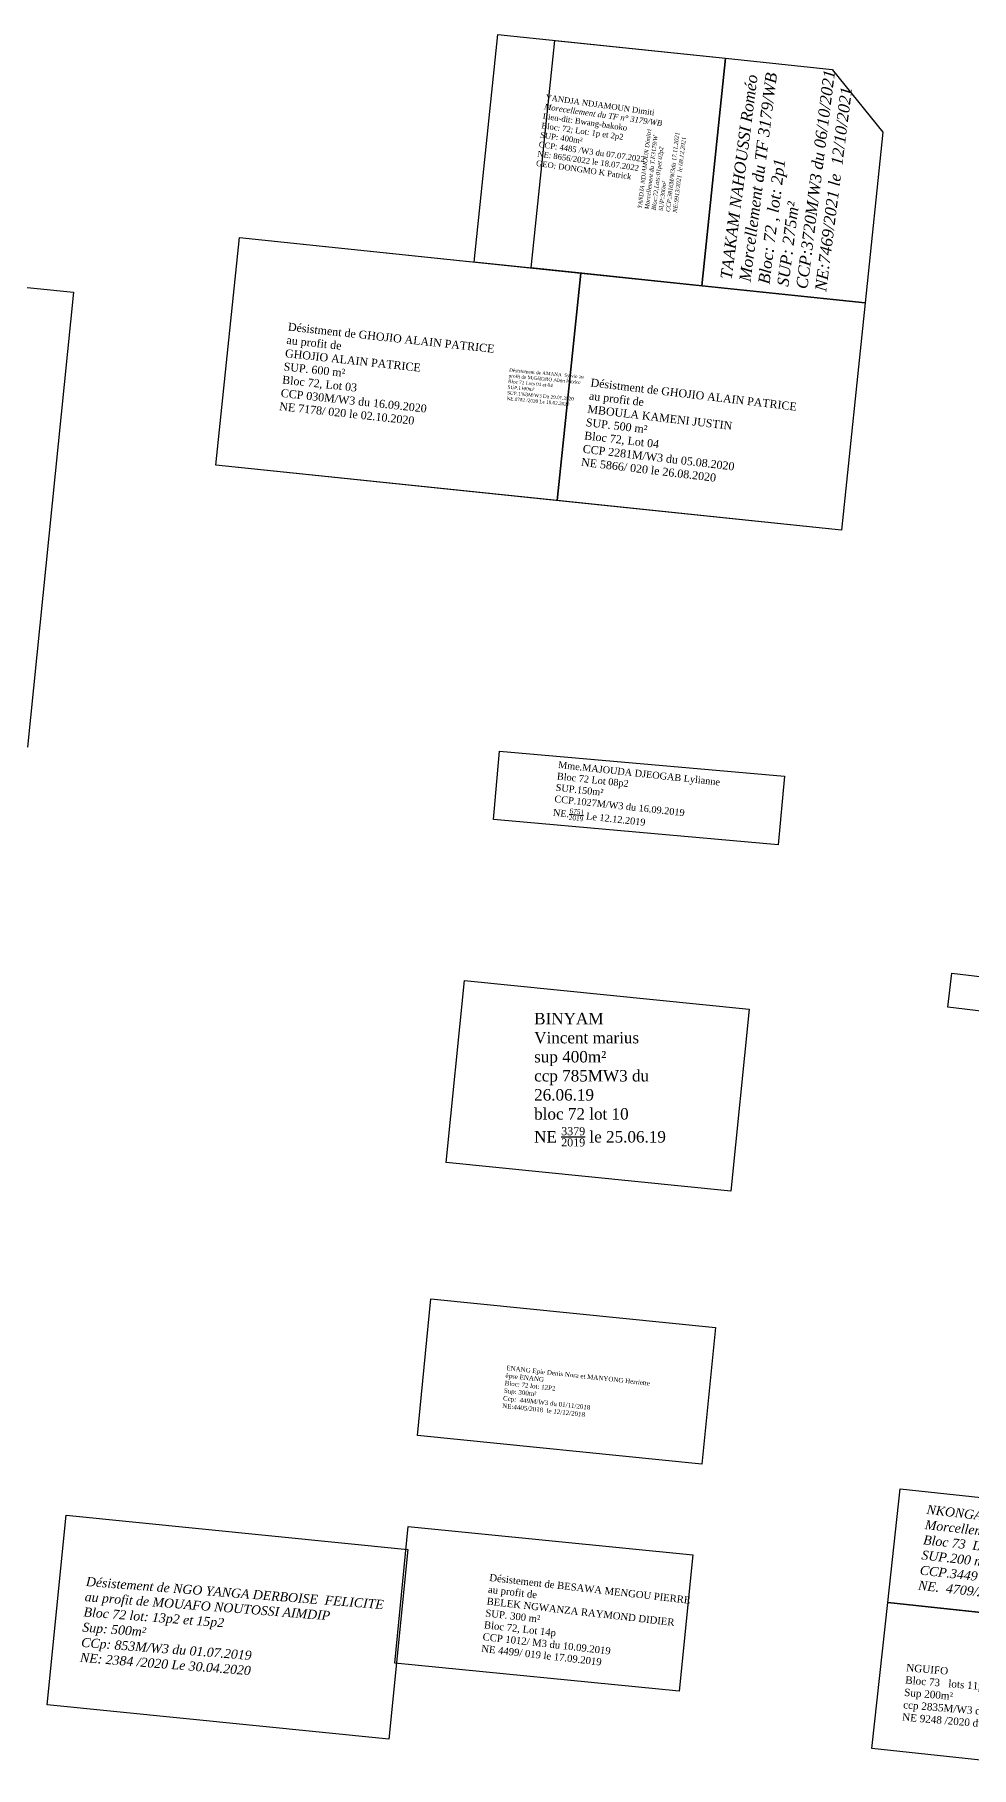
# Model space of a CAD drawing. Header units: millimetres. Extents: x 587399 to 927168, y 438565 to 1444955.
# Drawn here: x 591221.7 to 591303.6, y 439780.6 to 439932.2 of the extents above; entities that cross this region are included whole.
import ezdxf

# ---------------------------------------------------------------- set-up
doc = ezdxf.new("R2010")
doc.units = ezdxf.units.MM
doc.header["$LTSCALE"] = 2
for name, color, linetype in [('end maj 26 02 2021', 7, 'Continuous'), ('MAJ AOUT 2021', 7, 'Continuous'), ('MAJ DEC 2021', 234, 'Continuous'), ('MAJ OCT 2021', 7, 'Continuous'), ('MAJ SEP 2021', 7, 'Continuous')]:
    doc.layers.add(name, color=color, linetype=linetype)
doc.styles.get("Standard").update_dxf_attribs({"font": 'arial.ttf'})
doc.styles.add('Times 1.0', font='times.ttf', dxfattribs={"width": 0.99, "height": 1})
doc.styles.add('Times 1.5', font='times.ttf', dxfattribs={"width": 0.99, "height": 0.75})

# ---------------------------------------------------------------- blocks, each defined once
blk = doc.blocks.new('A$C5C46486A')
at = {"color": 7, "width": 75.2366, "attachment_point": 1}
for s, insert, char_height, rotation in [('{\\fTimes New Roman|b0|i1|c0|p18;NKONGA Olivier\\P\\C1;Morcellement du T.F.N. 24416/W\\P\\C7;Bloc 73  Lots  11p\\PSUP.200 m²\\PCCP.3449 M/W3 Du 24 .06.2021\\PNE.  4709/2021 LE 19.08.2021}', (2.38, -1.4), 0.8, 353.6566), ('{\\fTimes New Roman|b0|i1|c0|p18;NGO MADONG Agnès\\P\\C1;Morcellement du T.F.N. 24416/W\\C7;\\PBloc 73  Lots  8p ,  10p e 11p\\PSUP.200 m²\\PCCP.3449 M/W3 Du  24.06.2021\\PNE. 5479/2021 LE 19.08.2021}', (22.41, -1.85), 0.7, 352.064)]:
    blk.add_mtext(s, dxfattribs=dict(at, insert=insert, char_height=char_height, rotation=rotation))

msp = doc.modelspace()

# ---------------------------------------------------------------- linework, layer by layer
at = {"flags": 128}
msp.add_lwpolyline([(591262.226, 439932.179), (591282.116, 439930.111), (591280.047, 439910.214), (591260.158, 439912.285)], close=True, dxfattribs=at)
at = {"color": 5, "flags": 128}
msp.add_lwpolyline([(591297.38, 439804.95), (591317.27, 439802.82), (591316.19, 439792.88), (591296.31, 439795.01)], close=True, dxfattribs=at)
msp.add_lwpolyline([(591297.38, 439804.95), (591317.27, 439802.82), (591316.19, 439792.88), (591296.31, 439795.01)], close=True, dxfattribs=at)
at = {"layer": 'end maj 26 02 2021', "color": 150, "lineweight": -3, "flags": 128}
for points in [[(591239.636, 439914.422), (591294.342, 439908.726), (591292.271, 439888.827), (591237.565, 439894.522)], [(591239.636, 439914.422), (591294.342, 439908.726), (591292.271, 439888.827), (591237.565, 439894.522)], [(591239.636, 439914.422), (591294.342, 439908.726), (591292.271, 439888.827), (591237.565, 439894.522)], [(591239.636, 439914.422), (591294.342, 439908.726), (591292.271, 439888.827), (591237.565, 439894.522)], [(591239.637, 439914.419), (591269.476, 439911.315), (591267.405, 439891.416), (591237.565, 439894.522)], [(591239.637, 439914.419), (591269.476, 439911.315), (591267.405, 439891.416), (591237.565, 439894.522)], [(591239.637, 439914.419), (591269.476, 439911.315), (591267.405, 439891.416), (591237.565, 439894.522)], [(591239.637, 439914.419), (591269.476, 439911.315), (591267.405, 439891.416), (591237.565, 439894.522)], [(591269.476, 439911.315), (591294.342, 439908.726), (591292.271, 439888.827), (591267.405, 439891.416)], [(591269.476, 439911.315), (591294.342, 439908.726), (591292.271, 439888.827), (591267.405, 439891.416)], [(591269.476, 439911.315), (591294.342, 439908.726), (591292.271, 439888.827), (591267.405, 439891.416)], [(591269.476, 439911.315), (591294.342, 439908.726), (591292.271, 439888.827), (591267.405, 439891.416)], [(591262.36, 439869.49), (591287.27, 439867.3), (591286.74, 439861.3), (591261.83, 439863.51)], [(591262.36, 439869.49), (591287.27, 439867.3), (591286.74, 439861.3), (591261.83, 439863.51)], [(591262.36, 439869.49), (591287.27, 439867.3), (591286.74, 439861.3), (591261.83, 439863.51)], [(591262.36, 439869.49), (591287.27, 439867.3), (591286.74, 439861.3), (591261.83, 439863.51)], [(591259.3, 439849.42), (591284.18, 439846.92), (591282.59, 439831), (591257.71, 439833.49)], [(591259.3, 439849.42), (591284.18, 439846.92), (591282.59, 439831), (591257.71, 439833.49)], [(591259.3, 439849.42), (591284.18, 439846.92), (591282.59, 439831), (591257.71, 439833.49)], [(591259.3, 439849.42), (591284.18, 439846.92), (591282.59, 439831), (591257.71, 439833.49)], [(591224.48, 439802.63), (591254.33, 439799.65), (591252.67, 439783.06), (591222.82, 439786.04)], [(591224.48, 439802.63), (591254.33, 439799.65), (591252.67, 439783.06), (591222.82, 439786.04)], [(591224.48, 439802.63), (591254.33, 439799.65), (591252.67, 439783.06), (591222.82, 439786.04)], [(591224.48, 439802.63), (591254.33, 439799.65), (591252.67, 439783.06), (591222.82, 439786.04)], [(591254.386, 439801.65), (591279.269, 439799.173), (591278.076, 439787.231), (591253.193, 439789.708)], [(591254.386, 439801.65), (591279.269, 439799.173), (591278.076, 439787.231), (591253.193, 439789.708)], [(591254.386, 439801.65), (591279.269, 439799.173), (591278.076, 439787.231), (591253.193, 439789.708)], [(591254.386, 439801.65), (591279.269, 439799.173), (591278.076, 439787.231), (591253.193, 439789.708)], [(591296.31, 439795.01), (591311.79, 439793.35), (591310.41, 439780.58), (591294.92, 439782.24)], [(591296.31, 439795.01), (591311.79, 439793.35), (591310.41, 439780.58), (591294.92, 439782.24)], [(591296.31, 439795.01), (591311.79, 439793.35), (591310.41, 439780.58), (591294.92, 439782.24)], [(591296.31, 439795.01), (591311.79, 439793.35), (591310.41, 439780.58), (591294.92, 439782.24)]]:
    msp.add_lwpolyline(points, close=True, dxfattribs=at)
at = {"layer": 'end maj 26 02 2021', "color": 150, "flags": 128}
msp.add_lwpolyline([(591321.468, 439864.834), (591333.87, 439863.362), (591331.349, 439843.502), (591301.568, 439847.077), (591301.921, 439850.053), (591319.449, 439847.956)], close=True, dxfattribs=at)
msp.add_lwpolyline([(591321.468, 439864.834), (591333.87, 439863.362), (591331.349, 439843.502), (591301.568, 439847.077), (591301.921, 439850.053), (591319.449, 439847.956)], close=True, dxfattribs=at)
msp.add_lwpolyline([(591321.468, 439864.834), (591333.87, 439863.362), (591331.349, 439843.502), (591301.568, 439847.077), (591301.921, 439850.053), (591319.449, 439847.956)], close=True, dxfattribs=at)
msp.add_lwpolyline([(591321.468, 439864.834), (591333.87, 439863.362), (591331.349, 439843.502), (591301.568, 439847.077), (591301.921, 439850.053), (591319.449, 439847.956)], close=True, dxfattribs=at)
at = {"layer": 'end maj 26 02 2021', "color": 150, "lineweight": -3, "flags": 128}
msp.add_lwpolyline([(591259.3, 439849.42), (591284.18, 439846.92)], dxfattribs=at)
msp.add_lwpolyline([(591259.3, 439849.42), (591284.18, 439846.92)], dxfattribs=at)
msp.add_lwpolyline([(591259.3, 439849.42), (591284.18, 439846.92)], dxfattribs=at)
msp.add_lwpolyline([(591259.3, 439849.42), (591284.18, 439846.92)], dxfattribs=at)
at = {"layer": 'end maj 26 02 2021', "color": 150}
msp.add_lwpolyline([(591256.369, 439821.558), (591281.249, 439819.058), (591280.057, 439807.117), (591255.177, 439809.617)], close=True, dxfattribs=at)
msp.add_lwpolyline([(591256.369, 439821.558), (591281.249, 439819.058), (591280.057, 439807.117), (591255.177, 439809.617)], close=True, dxfattribs=at)
msp.add_lwpolyline([(591256.369, 439821.558), (591281.249, 439819.058), (591280.057, 439807.117), (591255.177, 439809.617)], close=True, dxfattribs=at)
msp.add_lwpolyline([(591256.369, 439821.558), (591281.249, 439819.058), (591280.057, 439807.117), (591255.177, 439809.617)], close=True, dxfattribs=at)
at = {"layer": 'MAJ DEC 2021', "flags": 128}
msp.add_lwpolyline([(591267.199, 439931.662), (591282.116, 439930.112), (591280.048, 439910.214), (591265.127, 439911.768)], close=True, dxfattribs=at)
msp.add_lwpolyline([(591267.199, 439931.662), (591282.116, 439930.112), (591280.048, 439910.214), (591265.127, 439911.768)], close=True, dxfattribs=at)
at = {"layer": 'MAJ OCT 2021', "color": 150, "flags": 128}
msp.add_lwpolyline([(591282.116, 439930.111), (591291.437, 439929.143), (591295.893, 439923.643), (591294.342, 439908.726), (591280.048, 439910.214)], close=True, dxfattribs=at)
msp.add_lwpolyline([(591282.116, 439930.111), (591291.437, 439929.143), (591295.893, 439923.643), (591294.342, 439908.726), (591280.048, 439910.214)], close=True, dxfattribs=at)
at = {"layer": 'MAJ OCT 2021', "lineweight": -3, "flags": 128}
msp.add_lwpolyline([(591282.116, 439930.111), (591291.437, 439929.143)], dxfattribs=at)
msp.add_lwpolyline([(591282.116, 439930.111), (591291.437, 439929.143)], dxfattribs=at)
at = {"layer": 'MAJ SEP 2021', "flags": 128}
msp.add_lwpolyline([(591200.24, 439912.161), (591200.24, 439912.161), (591225.112, 439909.641), (591221.079, 439869.845), (591196.207, 439872.366)], close=True, dxfattribs=at)
msp.add_lwpolyline([(591200.24, 439912.161), (591200.24, 439912.161), (591225.112, 439909.641), (591221.079, 439869.845), (591196.207, 439872.366)], close=True, dxfattribs=at)

# ---------------------------------------------------------------- block references
at = {"layer": 'MAJ AOUT 2021', "color": 7, "lineweight": -3}
msp.add_blockref('A$C5C46486A', (591297.38, 439804.95), dxfattribs=at)
msp.add_blockref('A$C5C46486A', (591297.38, 439804.95), dxfattribs=at)

# ---------------------------------------------------------------- texts
at = {"insert": (591266.428, 439926.967), "char_height": 0.5, "width": 21.77987, "attachment_point": 1, "rotation": 351.85024}
msp.add_mtext('\\A1;{\\fTimes New Roman|b0|i0|c0|p18;YANDJA NDJAMOUN Dimiti\\P\\fTimes New Roman|b0|i1|c0|p18;\\C1;Morecellement du TF n° 3179/WB\\P\\fTimes New Roman|b0|i0|c0|p18;\\C0;Lieu-dit: Bwang-bakoko\\PBloc: 72; Lot: 1p et 2p2\\PSUP: 400m²\\PCCP: 4485 /W3 du 07.07.2022\\PNE: 8656/2022 le 18.07.2022\\PGEO: DONGMO K Patrick}', dxfattribs=at)
at = {"layer": 'end maj 26 02 2021', "color": 150, "linetype": 'ByBlock', "lineweight": -3, "ltscale": 0.0014, "attachment_point": 1, "style": 'Times 1.0'}
for s, insert, char_height, width, rotation in [('{\\fTimes New Roman|b0|i0|c186|p18;\\C1;Désistment de GHOJIO ALAIN PATRICE\\Pau profit de\\P\\fTimes New Roman|b0|i0|c0|p18;\\C256;GHOJIO ALAIN PATRICE\\P\\fTimes New Roman|b0|i0|c186|p18;SUP. \\fTimes New Roman|b0|i0|c0|p18;6\\fTimes New Roman|b0|i0|c186|p18;00 m²\\PBloc 72, Lot 0\\fTimes New Roman|b0|i0|c0|p18;3\\fTimes New Roman|b0|i0|c186|p18;\\PCCP \\fTimes New Roman|b0|i0|c0|p18;030\\fTimes New Roman|b0|i0|c186|p18;M/W3 du \\fTimes New Roman|b0|i0|c0|p18;16\\fTimes New Roman|b0|i0|c186|p18;.0\\fTimes New Roman|b0|i0|c0|p18;9\\fTimes New Roman|b0|i0|c186|p18;.2020\\PNE \\fTimes New Roman|b0|i0|c0|p18;7178\\fTimes New Roman|b0|i0|c186|p18;/ 020 le \\fTimes New Roman|b0|i0|c0|p18;02.10.2020}', (591243.908, 439906.986), 0.7, 30.83248, 353.82423), ('{\\fTimes New Roman|b0|i0|c186|p18;\\C1;Désistment de GHOJIO ALAIN PATRICE\\Pau profit de\\P\\fTimes New Roman|b0|i0|c0|p18;\\C256;GHOJIO ALAIN PATRICE\\P\\fTimes New Roman|b0|i0|c186|p18;SUP. \\fTimes New Roman|b0|i0|c0|p18;6\\fTimes New Roman|b0|i0|c186|p18;00 m²\\PBloc 72, Lot 0\\fTimes New Roman|b0|i0|c0|p18;3\\fTimes New Roman|b0|i0|c186|p18;\\PCCP \\fTimes New Roman|b0|i0|c0|p18;030\\fTimes New Roman|b0|i0|c186|p18;M/W3 du \\fTimes New Roman|b0|i0|c0|p18;16\\fTimes New Roman|b0|i0|c186|p18;.0\\fTimes New Roman|b0|i0|c0|p18;9\\fTimes New Roman|b0|i0|c186|p18;.2020\\PNE \\fTimes New Roman|b0|i0|c0|p18;7178\\fTimes New Roman|b0|i0|c186|p18;/ 020 le \\fTimes New Roman|b0|i0|c0|p18;02.10.2020}', (591243.908, 439906.986), 0.7, 30.83248, 353.82423), ('{\\fTimes New Roman|b0|i0|c186|p18;\\C1;Désistment de GHOJIO ALAIN PATRICE\\Pau profit de\\P\\fTimes New Roman|b0|i0|c0|p18;\\C256;GHOJIO ALAIN PATRICE\\P\\fTimes New Roman|b0|i0|c186|p18;SUP. \\fTimes New Roman|b0|i0|c0|p18;6\\fTimes New Roman|b0|i0|c186|p18;00 m²\\PBloc 72, Lot 0\\fTimes New Roman|b0|i0|c0|p18;3\\fTimes New Roman|b0|i0|c186|p18;\\PCCP \\fTimes New Roman|b0|i0|c0|p18;030\\fTimes New Roman|b0|i0|c186|p18;M/W3 du \\fTimes New Roman|b0|i0|c0|p18;16\\fTimes New Roman|b0|i0|c186|p18;.0\\fTimes New Roman|b0|i0|c0|p18;9\\fTimes New Roman|b0|i0|c186|p18;.2020\\PNE \\fTimes New Roman|b0|i0|c0|p18;7178\\fTimes New Roman|b0|i0|c186|p18;/ 020 le \\fTimes New Roman|b0|i0|c0|p18;02.10.2020}', (591243.908, 439906.986), 0.7, 30.83248, 353.82423), ('{\\fTimes New Roman|b0|i0|c186|p18;\\C1;Désistment de GHOJIO ALAIN PATRICE\\Pau profit de\\P\\fTimes New Roman|b0|i0|c0|p18;\\C256;GHOJIO ALAIN PATRICE\\P\\fTimes New Roman|b0|i0|c186|p18;SUP. \\fTimes New Roman|b0|i0|c0|p18;6\\fTimes New Roman|b0|i0|c186|p18;00 m²\\PBloc 72, Lot 0\\fTimes New Roman|b0|i0|c0|p18;3\\fTimes New Roman|b0|i0|c186|p18;\\PCCP \\fTimes New Roman|b0|i0|c0|p18;030\\fTimes New Roman|b0|i0|c186|p18;M/W3 du \\fTimes New Roman|b0|i0|c0|p18;16\\fTimes New Roman|b0|i0|c186|p18;.0\\fTimes New Roman|b0|i0|c0|p18;9\\fTimes New Roman|b0|i0|c186|p18;.2020\\PNE \\fTimes New Roman|b0|i0|c0|p18;7178\\fTimes New Roman|b0|i0|c186|p18;/ 020 le \\fTimes New Roman|b0|i0|c0|p18;02.10.2020}', (591243.908, 439906.986), 0.7, 30.83248, 353.82423), ('{\\C1;Désistement de AMANA  Sylvie} {\\C7;au\\Pprofit de M.GHOJIO Alain Patrice \\PBloc 72 Lots 03 et 04\\PSUP.1100m²\\PSUP.1363M/W3 Du 29.01.2020\\PNE.0782 /2020 Le 18.02.2020}', (591263.223, 439902.996), 0.3, 10.91321, 354.64235), ('{\\C1;Désistement de AMANA  Sylvie} {\\C7;au\\Pprofit de M.GHOJIO Alain Patrice \\PBloc 72 Lots 03 et 04\\PSUP.1100m²\\PSUP.1363M/W3 Du 29.01.2020\\PNE.0782 /2020 Le 18.02.2020}', (591263.223, 439902.996), 0.3, 10.91321, 354.64235), ('{\\C1;Désistement de AMANA  Sylvie} {\\C7;au\\Pprofit de M.GHOJIO Alain Patrice \\PBloc 72 Lots 03 et 04\\PSUP.1100m²\\PSUP.1363M/W3 Du 29.01.2020\\PNE.0782 /2020 Le 18.02.2020}', (591263.223, 439902.996), 0.3, 10.91321, 354.64235), ('{\\C1;Désistement de AMANA  Sylvie} {\\C7;au\\Pprofit de M.GHOJIO Alain Patrice \\PBloc 72 Lots 03 et 04\\PSUP.1100m²\\PSUP.1363M/W3 Du 29.01.2020\\PNE.0782 /2020 Le 18.02.2020}', (591263.223, 439902.996), 0.3, 10.91321, 354.64235), ('{\\C1;Désistment de GHOJIO ALAIN PATRICE\\Pau profit de\\P\\C256;MBOULA KAMENI JUSTIN\\PSUP. 500 m²\\PBloc 72, Lot 04\\PCCP 2281M/W3 du 05.08.2020\\PNE 5866/ 020 le 26.08.2020}', (591270.376, 439902.102), 0.7, 24.0504, 353.23943), ('{\\C1;Désistment de GHOJIO ALAIN PATRICE\\Pau profit de\\P\\C256;MBOULA KAMENI JUSTIN\\PSUP. 500 m²\\PBloc 72, Lot 04\\PCCP 2281M/W3 du 05.08.2020\\PNE 5866/ 020 le 26.08.2020}', (591270.376, 439902.102), 0.7, 24.0504, 353.23943), ('{\\C1;Désistment de GHOJIO ALAIN PATRICE\\Pau profit de\\P\\C256;MBOULA KAMENI JUSTIN\\PSUP. 500 m²\\PBloc 72, Lot 04\\PCCP 2281M/W3 du 05.08.2020\\PNE 5866/ 020 le 26.08.2020}', (591270.376, 439902.102), 0.7, 24.0504, 353.23943), ('{\\C1;Désistment de GHOJIO ALAIN PATRICE\\Pau profit de\\P\\C256;MBOULA KAMENI JUSTIN\\PSUP. 500 m²\\PBloc 72, Lot 04\\PCCP 2281M/W3 du 05.08.2020\\PNE 5866/ 020 le 26.08.2020}', (591270.376, 439902.102), 0.7, 24.0504, 353.23943), ('\\A1;{\\C7;Mme.MAJOUDA DJEOGAB Lylianne\\PBloc 72 Lot 08p2\\PSUP.150m²\\PCCP.1027M/W3 du 16.09.2019\\PNE.\\H0.7x;\\S6751/2019;\\H1.429x; Le 12.12.2019}', (591267.529, 439868.615), 0.6, 20.92209, 353.8015), ('\\A1;{\\C7;Mme.MAJOUDA DJEOGAB Lylianne\\PBloc 72 Lot 08p2\\PSUP.150m²\\PCCP.1027M/W3 du 16.09.2019\\PNE.\\H0.7x;\\S6751/2019;\\H1.429x; Le 12.12.2019}', (591267.529, 439868.615), 0.6, 20.92209, 353.8015), ('\\A1;{\\C7;Mme.MAJOUDA DJEOGAB Lylianne\\PBloc 72 Lot 08p2\\PSUP.150m²\\PCCP.1027M/W3 du 16.09.2019\\PNE.\\H0.7x;\\S6751/2019;\\H1.429x; Le 12.12.2019}', (591267.529, 439868.615), 0.6, 20.92209, 353.8015), ('\\A1;{\\C7;Mme.MAJOUDA DJEOGAB Lylianne\\PBloc 72 Lot 08p2\\PSUP.150m²\\PCCP.1027M/W3 du 16.09.2019\\PNE.\\H0.7x;\\S6751/2019;\\H1.429x; Le 12.12.2019}', (591267.529, 439868.615), 0.6, 20.92209, 353.8015), ('{\\fTimes New Roman|b0|i0|c186|p18;\\C1;Désistement de BESAWA MENGOU PIERRE\\Pau profit de\\C256;\\PBELEK NGWANZA RAYMOND DIDIER\\PSUP. 300 m²\\PBloc 72, Lot 14p\\PCCP 1012/ M3 du 10.09.2019\\PNE 4499/ 019 le 17.09.2019}', (591261.518, 439797.509), 0.62424, 22.61558, 353.50423), ('{\\fTimes New Roman|b0|i0|c186|p18;\\C1;Désistement de BESAWA MENGOU PIERRE\\Pau profit de\\C256;\\PBELEK NGWANZA RAYMOND DIDIER\\PSUP. 300 m²\\PBloc 72, Lot 14p\\PCCP 1012/ M3 du 10.09.2019\\PNE 4499/ 019 le 17.09.2019}', (591261.518, 439797.509), 0.62424, 22.61558, 353.50423), ('{\\fTimes New Roman|b0|i0|c186|p18;\\C1;Désistement de BESAWA MENGOU PIERRE\\Pau profit de\\C256;\\PBELEK NGWANZA RAYMOND DIDIER\\PSUP. 300 m²\\PBloc 72, Lot 14p\\PCCP 1012/ M3 du 10.09.2019\\PNE 4499/ 019 le 17.09.2019}', (591261.518, 439797.509), 0.62424, 22.61558, 353.50423), ('{\\fTimes New Roman|b0|i0|c186|p18;\\C1;Désistement de BESAWA MENGOU PIERRE\\Pau profit de\\C256;\\PBELEK NGWANZA RAYMOND DIDIER\\PSUP. 300 m²\\PBloc 72, Lot 14p\\PCCP 1012/ M3 du 10.09.2019\\PNE 4499/ 019 le 17.09.2019}', (591261.518, 439797.509), 0.62424, 22.61558, 353.50423), ('NGUIFO {\\fTimes New Roman|b0|i0|c186|p18; \\PBloc 73   lots }11p et 12p\\P{\\fTimes New Roman|b0|i0|c186|p18;Sup }2{\\fTimes New Roman|b0|i0|c186|p18;00m²\\Pccp }2835{\\fTimes New Roman|b0|i0|c186|p18;M/W3 du }15.12.2020{\\fTimes New Roman|b0|i0|c186|p18;\\PNE }9248{\\fTimes New Roman|b0|i0|c186|p18; /20}20{\\fTimes New Roman|b0|i0|c186|p18; du }28.12.2020', (591297.959, 439789.639), 0.65, 14.75715, 355.2645), ('NGUIFO {\\fTimes New Roman|b0|i0|c186|p18; \\PBloc 73   lots }11p et 12p\\P{\\fTimes New Roman|b0|i0|c186|p18;Sup }2{\\fTimes New Roman|b0|i0|c186|p18;00m²\\Pccp }2835{\\fTimes New Roman|b0|i0|c186|p18;M/W3 du }15.12.2020{\\fTimes New Roman|b0|i0|c186|p18;\\PNE }9248{\\fTimes New Roman|b0|i0|c186|p18; /20}20{\\fTimes New Roman|b0|i0|c186|p18; du }28.12.2020', (591297.959, 439789.639), 0.65, 14.75715, 355.2645), ('NGUIFO {\\fTimes New Roman|b0|i0|c186|p18; \\PBloc 73   lots }11p et 12p\\P{\\fTimes New Roman|b0|i0|c186|p18;Sup }2{\\fTimes New Roman|b0|i0|c186|p18;00m²\\Pccp }2835{\\fTimes New Roman|b0|i0|c186|p18;M/W3 du }15.12.2020{\\fTimes New Roman|b0|i0|c186|p18;\\PNE }9248{\\fTimes New Roman|b0|i0|c186|p18; /20}20{\\fTimes New Roman|b0|i0|c186|p18; du }28.12.2020', (591297.959, 439789.639), 0.65, 14.75715, 355.2645), ('NGUIFO {\\fTimes New Roman|b0|i0|c186|p18; \\PBloc 73   lots }11p et 12p\\P{\\fTimes New Roman|b0|i0|c186|p18;Sup }2{\\fTimes New Roman|b0|i0|c186|p18;00m²\\Pccp }2835{\\fTimes New Roman|b0|i0|c186|p18;M/W3 du }15.12.2020{\\fTimes New Roman|b0|i0|c186|p18;\\PNE }9248{\\fTimes New Roman|b0|i0|c186|p18; /20}20{\\fTimes New Roman|b0|i0|c186|p18; du }28.12.2020', (591297.959, 439789.639), 0.65, 14.75715, 355.2645)]:
    msp.add_mtext(s, dxfattribs=dict(at, insert=insert, char_height=char_height, width=width, rotation=rotation))
at = {"layer": 'end maj 26 02 2021', "color": 150, "linetype": 'ByBlock', "lineweight": -3, "ltscale": 0.0014, "insert": (591265.389, 439846.59), "char_height": 1, "width": 11.12272, "attachment_point": 1, "style": 'Times 1.0'}
msp.add_mtext('\\A1;BINYAM Vincent marius\\Psup 400m²\\Pccp 785MW3 du 26.06.19\\Pbloc 72 lot 10\\PNE {\\H0.7x;\\S3379/2019;} le 25.06.19', dxfattribs=at)
msp.add_mtext('\\A1;BINYAM Vincent marius\\Psup 400m²\\Pccp 785MW3 du 26.06.19\\Pbloc 72 lot 10\\PNE {\\H0.7x;\\S3379/2019;} le 25.06.19', dxfattribs=at)
msp.add_mtext('\\A1;BINYAM Vincent marius\\Psup 400m²\\Pccp 785MW3 du 26.06.19\\Pbloc 72 lot 10\\PNE {\\H0.7x;\\S3379/2019;} le 25.06.19', dxfattribs=at)
msp.add_mtext('\\A1;BINYAM Vincent marius\\Psup 400m²\\Pccp 785MW3 du 26.06.19\\Pbloc 72 lot 10\\PNE {\\H0.7x;\\S3379/2019;} le 25.06.19', dxfattribs=at)
at = {"layer": 'end maj 26 02 2021', "attachment_point": 1}
for s, width, heights, insert, char_height, rotation in [('{\\fTimes New Roman|b0|i0|c0|p18;ENANG Epie Denis Nora et MANYONG Herriette\\Pèpse ENANG\\PBloc: 72 lot: 12P2\\PSup: 300m²\\PCcp:  449M/W3 du 01/11/2018\\PNE:4405/2018  le 12/12/2018}', 132.18134, [32.761], (591262.984, 439815.738), 0.4, 353.81367), ('{\\fTimes New Roman|b0|i0|c0|p18;ENANG Epie Denis Nora et MANYONG Herriette\\Pèpse ENANG\\PBloc: 72 lot: 12P2\\PSup: 300m²\\PCcp:  449M/W3 du 01/11/2018\\PNE:4405/2018  le 12/12/2018}', 132.18134, [32.761], (591262.984, 439815.738), 0.4, 353.81367), ('{\\fTimes New Roman|b0|i0|c0|p18;ENANG Epie Denis Nora et MANYONG Herriette\\Pèpse ENANG\\PBloc: 72 lot: 12P2\\PSup: 300m²\\PCcp:  449M/W3 du 01/11/2018\\PNE:4405/2018  le 12/12/2018}', 132.18134, [32.761], (591262.984, 439815.738), 0.4, 353.81367), ('{\\fTimes New Roman|b0|i0|c0|p18;ENANG Epie Denis Nora et MANYONG Herriette\\Pèpse ENANG\\PBloc: 72 lot: 12P2\\PSup: 300m²\\PCcp:  449M/W3 du 01/11/2018\\PNE:4405/2018  le 12/12/2018}', 132.18134, [32.761], (591262.984, 439815.738), 0.4, 353.81367), ('{\\fTimes New Roman|b0|i1|c0|p18;\\C1;Désistement de NGO YANGA DERBOISE  FELICITE \\Pau profit de \\C256;MOUAFO NOUTOSSI AIMDIP\\PBloc 72 lot: 13p2 et 15p2\\PSup: 500m²\\PCCp: 853M/W3 du 01.07.2019\\PNE: 2384 /2020 Le 30.04.2020}', 50.76918, [21.586], (591226.236, 439797.248), 0.8, 355.54538), ('{\\fTimes New Roman|b0|i1|c0|p18;\\C1;Désistement de NGO YANGA DERBOISE  FELICITE \\Pau profit de \\C256;MOUAFO NOUTOSSI AIMDIP\\PBloc 72 lot: 13p2 et 15p2\\PSup: 500m²\\PCCp: 853M/W3 du 01.07.2019\\PNE: 2384 /2020 Le 30.04.2020}', 50.76918, [21.586], (591226.236, 439797.248), 0.8, 355.54538), ('{\\fTimes New Roman|b0|i1|c0|p18;\\C1;Désistement de NGO YANGA DERBOISE  FELICITE \\Pau profit de \\C256;MOUAFO NOUTOSSI AIMDIP\\PBloc 72 lot: 13p2 et 15p2\\PSup: 500m²\\PCCp: 853M/W3 du 01.07.2019\\PNE: 2384 /2020 Le 30.04.2020}', 50.76918, [21.586], (591226.236, 439797.248), 0.8, 355.54538), ('{\\fTimes New Roman|b0|i1|c0|p18;\\C1;Désistement de NGO YANGA DERBOISE  FELICITE \\Pau profit de \\C256;MOUAFO NOUTOSSI AIMDIP\\PBloc 72 lot: 13p2 et 15p2\\PSup: 500m²\\PCCp: 853M/W3 du 01.07.2019\\PNE: 2384 /2020 Le 30.04.2020}', 50.76918, [21.586], (591226.236, 439797.248), 0.8, 355.54538)]:
    msp.add_mtext_dynamic_manual_height_columns(s, width=width, gutter_width=12.5, heights=heights, dxfattribs=dict(at, insert=insert, char_height=char_height, rotation=rotation))
at = {"layer": 'MAJ DEC 2021', "color": 150, "linetype": 'ByBlock', "lineweight": -3, "ltscale": 0.0014, "insert": (591274.426, 439916.995), "char_height": 0.37205, "width": 7.68744, "attachment_point": 1, "rotation": 83.13686, "style": 'Times 1.5'}
msp.add_mtext('{\\fTimes New Roman|b0|i1|c0|p18;\\C7;YANDJA NDJAMOUN Dimitri\\P\\C1;Morcellement du T.F3179/W\\P\\C7;Bloc:72,Lots:01pet 02p2\\PSUP:300m²\\PCCP:3816M/W3du 17.11.2021\\PNE:9913/2021  le 08.12.2021}', dxfattribs=at)
at = {"layer": 'MAJ OCT 2021', "color": 7, "insert": (591281.665, 439910.856), "char_height": 1, "attachment_point": 1, "rotation": 82.72844}
msp.add_mtext_dynamic_manual_height_columns('{\\fTimes New Roman|b0|i1|c0|p18;TAAKAM NAHOUSSI Roméo\\P\\C1;Morcellement du TF 3179/WB\\C7;\\PBloc: 72 , lot: 2p1 \\PSUP: 275m²\\PCCP:3720M/W3 du 06/10/2021\\PNE:7469/2021 le  12/10/2021}', width=53.67592, gutter_width=12.5, heights=[27.436], dxfattribs=at)
msp.add_mtext_dynamic_manual_height_columns('{\\fTimes New Roman|b0|i1|c0|p18;TAAKAM NAHOUSSI Roméo\\P\\C1;Morcellement du TF 3179/WB\\C7;\\PBloc: 72 , lot: 2p1 \\PSUP: 275m²\\PCCP:3720M/W3 du 06/10/2021\\PNE:7469/2021 le  12/10/2021}', width=53.67592, gutter_width=12.5, heights=[27.436], dxfattribs=at)

doc.saveas('drawing.dxf')
